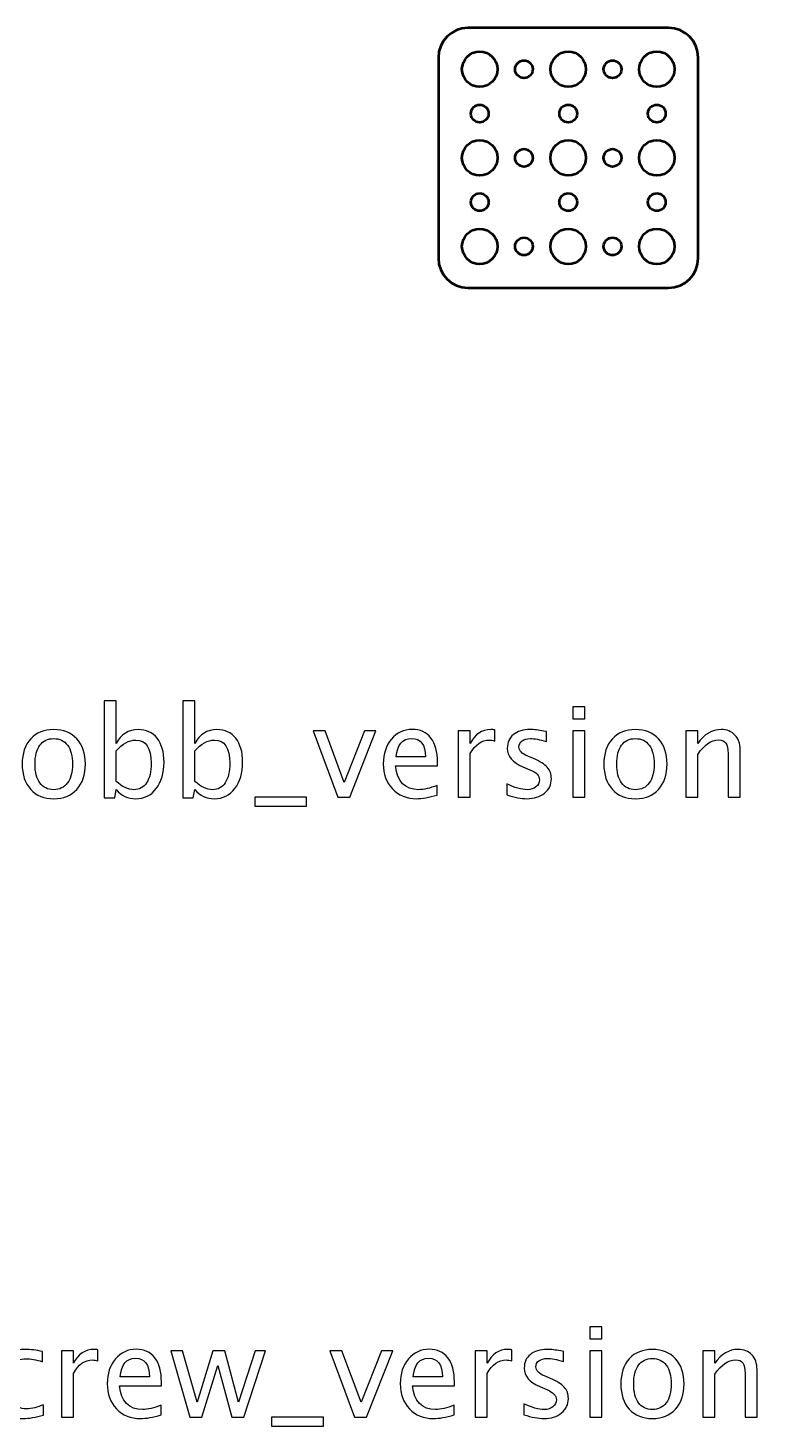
# Model space of a CAD drawing. Header units: centimetres. Extents: x -29.3 to 28.8, y -24.1 to 28.7.
# Drawn here: x -1.65 to 10.7, y -18.48 to 5.2 of the extents above; entities that cross this region are included whole.
import ezdxf

# ---------------------------------------------------------------- set-up
doc = ezdxf.new("R2010")
doc.units = ezdxf.units.CM
doc.header["$MEASUREMENT"] = 0
doc.layers.add('Layer 1', color=7, linetype='Continuous')

msp = doc.modelspace()

# ---------------------------------------------------------------- linework, layer by layer
at = {"layer": 'Layer 1', "color": 4, "lineweight": 53}
for centre, major_axis in [((6.00001, 4.49999), (0, 0.30001)), ((7.50001, 4.49999), (0, 0.30001)), ((9.00001, 4.49999), (0, 0.30001)), ((6.75, 4.5), (0, 0.15)), ((8.25, 4.5), (0, 0.15)), ((6, 3.75), (0, 0.15)), ((7.5, 3.75), (0, 0.15)), ((9, 3.75), (0, 0.15)), ((6.00001, 2.99999), (0, 0.30001)), ((6.75, 3), (0, 0.15)), ((7.50001, 2.99999), (0, 0.30001)), ((8.25, 3), (0, 0.15)), ((9.00001, 2.99999), (0, 0.30001)), ((6, 2.25), (0, 0.15)), ((7.5, 2.25), (0, 0.15)), ((9, 2.25), (0, 0.15)), ((6.00001, 1.49999), (0, 0.30001)), ((7.50001, 1.49999), (0, 0.30001)), ((9.00001, 1.49999), (0, 0.30001)), ((6.75, 1.5), (0, 0.15)), ((8.25, 1.5), (0, 0.15))]:
    msp.add_ellipse(centre, major_axis=major_axis, ratio=1, dxfattribs=at)
msp.add_open_spline([(5.3, 1.3), (5.3, 1.3), (5.3, 4.7), (5.3, 4.7), (5.3, 4.7), (5.3, 4.97614), (5.52386, 5.2), (5.8, 5.2), (5.8, 5.2), (5.8, 5.2), (9.2, 5.2), (9.2, 5.2), (9.2, 5.2), (9.47614, 5.2), (9.7, 4.97614), (9.7, 4.7), (9.7, 4.7), (9.7, 4.7), (9.7, 1.3), (9.7, 1.3), (9.7, 1.3), (9.7, 1.02386), (9.47614, 0.8), (9.2, 0.8), (9.2, 0.8), (9.2, 0.8), (5.8, 0.8), (5.8, 0.8), (5.8, 0.8), (5.52386, 0.8), (5.3, 1.02386), (5.3, 1.3)], degree=3, knots=[0, 0, 0, 0, 0.11111111, 0.11111111, 0.11111111, 0.11111111, 0.22222222, 0.22222222, 0.22222222, 0.22222222, 0.33333333, 0.33333333, 0.33333333, 0.33333333, 0.44444444, 0.44444444, 0.44444444, 0.44444444, 0.55555556, 0.55555556, 0.55555556, 0.55555556, 0.66666667, 0.66666667, 0.66666667, 0.66666667, 0.77777778, 0.77777778, 0.77777778, 0.77777778, 1, 1, 1, 1], dxfattribs=at)
at = {"layer": 'Layer 1'}
for points, knots in [([(-0.3621, -7.84226), (-0.3621, -7.84226), (-0.3621, -6.19761), (-0.3621, -6.19761), (-0.3621, -6.19761), (-0.3621, -6.19761), (-0.1589, -6.19761), (-0.1589, -6.19761), (-0.1589, -6.19761), (-0.1589, -6.19761), (-0.1589, -6.91974), (-0.1589, -6.91974), (-0.1589, -6.91974), (-0.07564, -6.76276), (0.04959, -6.68444), (0.21646, -6.68444), (0.21646, -6.68444), (0.35157, -6.68444), (0.45776, -6.73348), (0.53537, -6.8319), (0.53537, -6.8319), (0.61298, -6.93033), (0.65179, -7.06474), (0.65179, -7.23513), (0.65179, -7.23513), (0.65179, -7.42069), (0.60769, -7.57062), (0.51985, -7.68422), (0.51985, -7.68422), (0.432, -7.79816), (0.31629, -7.85496), (0.17307, -7.85496), (0.17307, -7.85496), (0.04007, -7.85496), (-0.0707, -7.80416), (-0.1589, -7.70221), (-0.1589, -7.70221), (-0.1589, -7.70221), (-0.18359, -7.84226), (-0.18359, -7.84226), (-0.18359, -7.84226), (-0.18359, -7.84226), (-0.3621, -7.84226), (-0.3621, -7.84226)], [0, 0, 0, 0, 0.08333333, 0.08333333, 0.08333333, 0.08333333, 0.16666667, 0.16666667, 0.16666667, 0.16666667, 0.25, 0.25, 0.25, 0.25, 0.33333333, 0.33333333, 0.33333333, 0.33333333, 0.41666667, 0.41666667, 0.41666667, 0.41666667, 0.5, 0.5, 0.5, 0.5, 0.58333333, 0.58333333, 0.58333333, 0.58333333, 0.66666667, 0.66666667, 0.66666667, 0.66666667, 0.75, 0.75, 0.75, 0.75, 0.83333333, 0.83333333, 0.83333333, 0.83333333, 1, 1, 1, 1]), ([(0.96999, -7.84226), (0.96999, -7.84226), (0.96999, -6.19761), (0.96999, -6.19761), (0.96999, -6.19761), (0.96999, -6.19761), (1.17319, -6.19761), (1.17319, -6.19761), (1.17319, -6.19761), (1.17319, -6.19761), (1.17319, -6.91974), (1.17319, -6.91974), (1.17319, -6.91974), (1.25645, -6.76276), (1.38168, -6.68444), (1.54855, -6.68444), (1.54855, -6.68444), (1.68366, -6.68444), (1.78985, -6.73348), (1.86746, -6.8319), (1.86746, -6.8319), (1.94507, -6.93033), (1.98388, -7.06474), (1.98388, -7.23513), (1.98388, -7.23513), (1.98388, -7.42069), (1.93978, -7.57062), (1.85194, -7.68422), (1.85194, -7.68422), (1.76409, -7.79816), (1.64838, -7.85496), (1.50516, -7.85496), (1.50516, -7.85496), (1.37216, -7.85496), (1.26139, -7.80416), (1.17319, -7.70221), (1.17319, -7.70221), (1.17319, -7.70221), (1.1485, -7.84226), (1.1485, -7.84226), (1.1485, -7.84226), (1.1485, -7.84226), (0.96999, -7.84226), (0.96999, -7.84226)], [0, 0, 0, 0, 0.08333333, 0.08333333, 0.08333333, 0.08333333, 0.16666667, 0.16666667, 0.16666667, 0.16666667, 0.25, 0.25, 0.25, 0.25, 0.33333333, 0.33333333, 0.33333333, 0.33333333, 0.41666667, 0.41666667, 0.41666667, 0.41666667, 0.5, 0.5, 0.5, 0.5, 0.58333333, 0.58333333, 0.58333333, 0.58333333, 0.66666667, 0.66666667, 0.66666667, 0.66666667, 0.75, 0.75, 0.75, 0.75, 0.83333333, 0.83333333, 0.83333333, 0.83333333, 1, 1, 1, 1]), ([(7.58036, -6.50241), (7.58036, -6.50241), (7.58036, -6.29921), (7.58036, -6.29921), (7.58036, -6.29921), (7.58036, -6.29921), (7.78356, -6.29921), (7.78356, -6.29921), (7.78356, -6.29921), (7.78356, -6.29921), (7.78356, -6.50241), (7.78356, -6.50241), (7.78356, -6.50241), (7.78356, -6.50241), (7.58036, -6.50241), (7.58036, -6.50241)], [0, 0, 0, 0, 0.2, 0.2, 0.2, 0.2, 0.4, 0.4, 0.4, 0.4, 0.6, 0.6, 0.6, 0.6, 1, 1, 1, 1]), ([(-1.21582, -7.85496), (-1.38057, -7.85496), (-1.5111, -7.8024), (-1.60705, -7.69727), (-1.60705, -7.69727), (-1.70336, -7.59214), (-1.75134, -7.44926), (-1.75134, -7.269), (-1.75134, -7.269), (-1.75134, -7.08908), (-1.70336, -6.94656), (-1.60705, -6.84178), (-1.60705, -6.84178), (-1.5111, -6.73701), (-1.38057, -6.68444), (-1.21582, -6.68444), (-1.21582, -6.68444), (-1.05107, -6.68444), (-0.92055, -6.73701), (-0.82459, -6.84178), (-0.82459, -6.84178), (-0.72828, -6.94656), (-0.6803, -7.08908), (-0.6803, -7.269), (-0.6803, -7.269), (-0.6803, -7.44926), (-0.72828, -7.59214), (-0.82459, -7.69727), (-0.82459, -7.69727), (-0.92055, -7.8024), (-1.05107, -7.85496), (-1.21582, -7.85496)], [0, 0, 0, 0, 0.11111111, 0.11111111, 0.11111111, 0.11111111, 0.22222222, 0.22222222, 0.22222222, 0.22222222, 0.33333333, 0.33333333, 0.33333333, 0.33333333, 0.44444444, 0.44444444, 0.44444444, 0.44444444, 0.55555556, 0.55555556, 0.55555556, 0.55555556, 0.66666667, 0.66666667, 0.66666667, 0.66666667, 0.77777778, 0.77777778, 0.77777778, 0.77777778, 1, 1, 1, 1]), ([(-1.21618, -7.70256), (-1.11563, -7.70256), (-1.03732, -7.66481), (-0.98158, -7.58897), (-0.98158, -7.58897), (-0.92619, -7.51347), (-0.89832, -7.40658), (-0.89832, -7.269), (-0.89832, -7.269), (-0.89832, -7.13176), (-0.92619, -7.02523), (-0.98158, -6.94973), (-0.98158, -6.94973), (-1.03732, -6.87459), (-1.11563, -6.83684), (-1.21618, -6.83684), (-1.21618, -6.83684), (-1.31707, -6.83684), (-1.39539, -6.87459), (-1.45042, -6.94973), (-1.45042, -6.94973), (-1.50581, -7.02523), (-1.53332, -7.13176), (-1.53332, -7.269), (-1.53332, -7.269), (-1.53332, -7.40658), (-1.50581, -7.51347), (-1.45042, -7.58897), (-1.45042, -7.58897), (-1.39539, -7.66481), (-1.31707, -7.70256), (-1.21618, -7.70256)], [0, 0, 0, 0, 0.11111111, 0.11111111, 0.11111111, 0.11111111, 0.22222222, 0.22222222, 0.22222222, 0.22222222, 0.33333333, 0.33333333, 0.33333333, 0.33333333, 0.44444444, 0.44444444, 0.44444444, 0.44444444, 0.55555556, 0.55555556, 0.55555556, 0.55555556, 0.66666667, 0.66666667, 0.66666667, 0.66666667, 0.77777778, 0.77777778, 0.77777778, 0.77777778, 1, 1, 1, 1]), ([(-0.1589, -7.56215), (-0.05412, -7.65564), (0.04571, -7.70256), (0.14061, -7.70256), (0.14061, -7.70256), (0.2341, -7.70256), (0.30642, -7.6634), (0.35722, -7.58544), (0.35722, -7.58544), (0.40837, -7.50747), (0.43377, -7.39776), (0.43377, -7.25594), (0.43377, -7.25594), (0.43377, -6.99348), (0.34698, -6.86224), (0.17342, -6.86224), (0.17342, -6.86224), (0.05982, -6.86224), (-0.05095, -6.92363), (-0.1589, -7.04674), (-0.1589, -7.04674), (-0.1589, -7.04674), (-0.1589, -7.56215), (-0.1589, -7.56215)], [0, 0, 0, 0, 0.14285714, 0.14285714, 0.14285714, 0.14285714, 0.28571429, 0.28571429, 0.28571429, 0.28571429, 0.42857143, 0.42857143, 0.42857143, 0.42857143, 0.57142857, 0.57142857, 0.57142857, 0.57142857, 0.71428571, 0.71428571, 0.71428571, 0.71428571, 1, 1, 1, 1]), ([(1.17319, -7.56215), (1.27797, -7.65564), (1.3778, -7.70256), (1.4727, -7.70256), (1.4727, -7.70256), (1.56619, -7.70256), (1.63851, -7.6634), (1.68931, -7.58544), (1.68931, -7.58544), (1.74046, -7.50747), (1.76586, -7.39776), (1.76586, -7.25594), (1.76586, -7.25594), (1.76586, -6.99348), (1.67907, -6.86224), (1.50551, -6.86224), (1.50551, -6.86224), (1.39191, -6.86224), (1.28114, -6.92363), (1.17319, -7.04674), (1.17319, -7.04674), (1.17319, -7.04674), (1.17319, -7.56215), (1.17319, -7.56215)], [0, 0, 0, 0, 0.14285714, 0.14285714, 0.14285714, 0.14285714, 0.28571429, 0.28571429, 0.28571429, 0.28571429, 0.42857143, 0.42857143, 0.42857143, 0.42857143, 0.57142857, 0.57142857, 0.57142857, 0.57142857, 0.71428571, 0.71428571, 0.71428571, 0.71428571, 1, 1, 1, 1]), ([(3.59396, -7.82956), (3.59396, -7.82956), (3.17627, -6.70772), (3.17627, -6.70772), (3.17627, -6.70772), (3.17627, -6.70772), (3.37947, -6.70772), (3.37947, -6.70772), (3.37947, -6.70772), (3.37947, -6.70772), (3.70508, -7.57944), (3.70508, -7.57944), (3.70508, -7.57944), (3.70508, -7.57944), (4.04975, -6.70772), (4.04975, -6.70772), (4.04975, -6.70772), (4.04975, -6.70772), (4.24096, -6.70772), (4.24096, -6.70772), (4.24096, -6.70772), (4.24096, -6.70772), (3.79751, -7.82956), (3.79751, -7.82956), (3.79751, -7.82956), (3.79751, -7.82956), (3.59396, -7.82956), (3.59396, -7.82956)], [0, 0, 0, 0, 0.125, 0.125, 0.125, 0.125, 0.25, 0.25, 0.25, 0.25, 0.375, 0.375, 0.375, 0.375, 0.5, 0.5, 0.5, 0.5, 0.625, 0.625, 0.625, 0.625, 0.75, 0.75, 0.75, 0.75, 1, 1, 1, 1]), ([(5.27918, -7.79358), (5.14266, -7.8345), (5.02589, -7.85496), (4.92852, -7.85496), (4.92852, -7.85496), (4.76236, -7.85496), (4.62725, -7.79993), (4.52318, -7.69021), (4.52318, -7.69021), (4.41911, -7.5805), (4.3669, -7.43833), (4.3669, -7.26335), (4.3669, -7.26335), (4.3669, -7.09366), (4.41276, -6.95432), (4.50484, -6.84531), (4.50484, -6.84531), (4.59691, -6.73665), (4.71474, -6.68232), (4.85832, -6.68232), (4.85832, -6.68232), (4.99414, -6.68232), (5.09927, -6.73066), (5.17335, -6.82732), (5.17335, -6.82732), (5.24743, -6.92398), (5.28448, -7.06086), (5.28448, -7.2383), (5.28448, -7.2383), (5.28448, -7.2383), (5.28342, -7.30039), (5.28342, -7.30039), (5.28342, -7.30039), (5.28342, -7.30039), (4.57433, -7.30039), (4.57433, -7.30039), (4.57433, -7.30039), (4.60397, -7.5685), (4.73485, -7.70256), (4.96662, -7.70256), (4.96662, -7.70256), (5.05164, -7.70256), (5.15571, -7.67857), (5.27918, -7.63059), (5.27918, -7.63059), (5.27918, -7.63059), (5.27918, -7.79358), (5.27918, -7.79358)], [0, 0, 0, 0, 0.07692308, 0.07692308, 0.07692308, 0.07692308, 0.15384615, 0.15384615, 0.15384615, 0.15384615, 0.23076923, 0.23076923, 0.23076923, 0.23076923, 0.30769231, 0.30769231, 0.30769231, 0.30769231, 0.38461538, 0.38461538, 0.38461538, 0.38461538, 0.46153846, 0.46153846, 0.46153846, 0.46153846, 0.53846154, 0.53846154, 0.53846154, 0.53846154, 0.61538462, 0.61538462, 0.61538462, 0.61538462, 0.69230769, 0.69230769, 0.69230769, 0.69230769, 0.76923077, 0.76923077, 0.76923077, 0.76923077, 0.84615385, 0.84615385, 0.84615385, 0.84615385, 1, 1, 1, 1]), ([(4.58492, -7.14799), (4.58492, -7.14799), (5.08022, -7.14799), (5.08022, -7.14799), (5.08022, -7.14799), (5.08022, -6.93915), (5.00225, -6.83473), (4.84668, -6.83473), (4.84668, -6.83473), (4.69005, -6.83473), (4.60291, -6.93915), (4.58492, -7.14799)], [0, 0, 0, 0, 0.25, 0.25, 0.25, 0.25, 0.5, 0.5, 0.5, 0.5, 1, 1, 1, 1]), ([(5.63514, -7.82956), (5.63514, -7.82956), (5.63514, -6.70772), (5.63514, -6.70772), (5.63514, -6.70772), (5.63514, -6.70772), (5.83834, -6.70772), (5.83834, -6.70772), (5.83834, -6.70772), (5.83834, -6.70772), (5.83834, -6.91974), (5.83834, -6.91974), (5.83834, -6.91974), (5.91913, -6.76276), (6.03625, -6.68444), (6.19006, -6.68444), (6.19006, -6.68444), (6.21087, -6.68444), (6.23275, -6.68621), (6.25532, -6.68973), (6.25532, -6.68973), (6.25532, -6.68973), (6.25532, -6.87988), (6.25532, -6.87988), (6.25532, -6.87988), (6.22005, -6.86824), (6.189, -6.86224), (6.16219, -6.86224), (6.16219, -6.86224), (6.03307, -6.86224), (5.92512, -6.93844), (5.83834, -7.09119), (5.83834, -7.09119), (5.83834, -7.09119), (5.83834, -7.82956), (5.83834, -7.82956), (5.83834, -7.82956), (5.83834, -7.82956), (5.63514, -7.82956), (5.63514, -7.82956)], [0, 0, 0, 0, 0.09090909, 0.09090909, 0.09090909, 0.09090909, 0.18181818, 0.18181818, 0.18181818, 0.18181818, 0.27272727, 0.27272727, 0.27272727, 0.27272727, 0.36363636, 0.36363636, 0.36363636, 0.36363636, 0.45454545, 0.45454545, 0.45454545, 0.45454545, 0.54545455, 0.54545455, 0.54545455, 0.54545455, 0.63636364, 0.63636364, 0.63636364, 0.63636364, 0.72727273, 0.72727273, 0.72727273, 0.72727273, 0.81818182, 0.81818182, 0.81818182, 0.81818182, 1, 1, 1, 1]), ([(6.46099, -7.78934), (6.46099, -7.78934), (6.46099, -7.60308), (6.46099, -7.60308), (6.46099, -7.60308), (6.59399, -7.6694), (6.70935, -7.70256), (6.80777, -7.70256), (6.80777, -7.70256), (6.86634, -7.70256), (6.91502, -7.68668), (6.95347, -7.65493), (6.95347, -7.65493), (6.99192, -7.62354), (7.01133, -7.58403), (7.01133, -7.5364), (7.01133, -7.5364), (7.01133, -7.4669), (6.95735, -7.4094), (6.8494, -7.36389), (6.8494, -7.36389), (6.8494, -7.36389), (6.73052, -7.31345), (6.73052, -7.31345), (6.73052, -7.31345), (6.55519, -7.24077), (6.46734, -7.13565), (6.46734, -6.99912), (6.46734, -6.99912), (6.46734, -6.9014), (6.50192, -6.82449), (6.57106, -6.7684), (6.57106, -6.7684), (6.6402, -6.71231), (6.7351, -6.68444), (6.8554, -6.68444), (6.8554, -6.68444), (6.91784, -6.68444), (6.99545, -6.69291), (7.08753, -6.71019), (7.08753, -6.71019), (7.08753, -6.71019), (7.12986, -6.71831), (7.12986, -6.71831), (7.12986, -6.71831), (7.12986, -6.71831), (7.12986, -6.88764), (7.12986, -6.88764), (7.12986, -6.88764), (7.01662, -6.85378), (6.92631, -6.83684), (6.85893, -6.83684), (6.85893, -6.83684), (6.79966, -6.83684), (6.75274, -6.84989), (6.71711, -6.87565), (6.71711, -6.87565), (6.68183, -6.9014), (6.66419, -6.93597), (6.66419, -6.97936), (6.66419, -6.97936), (6.66419, -7.04039), (6.71358, -7.09225), (6.81271, -7.13423), (6.81271, -7.13423), (6.81271, -7.13423), (6.91043, -7.17551), (6.91043, -7.17551), (6.91043, -7.17551), (7.02121, -7.22208), (7.09952, -7.27146), (7.14538, -7.32332), (7.14538, -7.32332), (7.1916, -7.37518), (7.21453, -7.44009), (7.21453, -7.5177), (7.21453, -7.5177), (7.21453, -7.61613), (7.17572, -7.69692), (7.09776, -7.76006), (7.09776, -7.76006), (7.02015, -7.82321), (6.92066, -7.85496), (6.79966, -7.85496), (6.79966, -7.85496), (6.70653, -7.85496), (6.59399, -7.83309), (6.46099, -7.78934)], [0, 0, 0, 0, 0.04347826, 0.04347826, 0.04347826, 0.04347826, 0.08695652, 0.08695652, 0.08695652, 0.08695652, 0.13043478, 0.13043478, 0.13043478, 0.13043478, 0.17391304, 0.17391304, 0.17391304, 0.17391304, 0.2173913, 0.2173913, 0.2173913, 0.2173913, 0.26086957, 0.26086957, 0.26086957, 0.26086957, 0.30434783, 0.30434783, 0.30434783, 0.30434783, 0.34782609, 0.34782609, 0.34782609, 0.34782609, 0.39130435, 0.39130435, 0.39130435, 0.39130435, 0.43478261, 0.43478261, 0.43478261, 0.43478261, 0.47826087, 0.47826087, 0.47826087, 0.47826087, 0.52173913, 0.52173913, 0.52173913, 0.52173913, 0.56521739, 0.56521739, 0.56521739, 0.56521739, 0.60869565, 0.60869565, 0.60869565, 0.60869565, 0.65217391, 0.65217391, 0.65217391, 0.65217391, 0.69565217, 0.69565217, 0.69565217, 0.69565217, 0.73913043, 0.73913043, 0.73913043, 0.73913043, 0.7826087, 0.7826087, 0.7826087, 0.7826087, 0.82608696, 0.82608696, 0.82608696, 0.82608696, 0.86956522, 0.86956522, 0.86956522, 0.86956522, 0.91304348, 0.91304348, 0.91304348, 0.91304348, 1, 1, 1, 1]), ([(7.58036, -7.82956), (7.58036, -7.82956), (7.58036, -6.70772), (7.58036, -6.70772), (7.58036, -6.70772), (7.58036, -6.70772), (7.78356, -6.70772), (7.78356, -6.70772), (7.78356, -6.70772), (7.78356, -6.70772), (7.78356, -7.82956), (7.78356, -7.82956), (7.78356, -7.82956), (7.78356, -7.82956), (7.58036, -7.82956), (7.58036, -7.82956)], [0, 0, 0, 0, 0.2, 0.2, 0.2, 0.2, 0.4, 0.4, 0.4, 0.4, 0.6, 0.6, 0.6, 0.6, 1, 1, 1, 1]), ([(8.6387, -7.85496), (8.47395, -7.85496), (8.34342, -7.8024), (8.24747, -7.69727), (8.24747, -7.69727), (8.15116, -7.59214), (8.10318, -7.44926), (8.10318, -7.269), (8.10318, -7.269), (8.10318, -7.08908), (8.15116, -6.94656), (8.24747, -6.84178), (8.24747, -6.84178), (8.34342, -6.73701), (8.47395, -6.68444), (8.6387, -6.68444), (8.6387, -6.68444), (8.80345, -6.68444), (8.93397, -6.73701), (9.02993, -6.84178), (9.02993, -6.84178), (9.12624, -6.94656), (9.17422, -7.08908), (9.17422, -7.269), (9.17422, -7.269), (9.17422, -7.44926), (9.12624, -7.59214), (9.02993, -7.69727), (9.02993, -7.69727), (8.93397, -7.8024), (8.80345, -7.85496), (8.6387, -7.85496)], [0, 0, 0, 0, 0.11111111, 0.11111111, 0.11111111, 0.11111111, 0.22222222, 0.22222222, 0.22222222, 0.22222222, 0.33333333, 0.33333333, 0.33333333, 0.33333333, 0.44444444, 0.44444444, 0.44444444, 0.44444444, 0.55555556, 0.55555556, 0.55555556, 0.55555556, 0.66666667, 0.66666667, 0.66666667, 0.66666667, 0.77777778, 0.77777778, 0.77777778, 0.77777778, 1, 1, 1, 1]), ([(8.63834, -7.70256), (8.73889, -7.70256), (8.8172, -7.66481), (8.87294, -7.58897), (8.87294, -7.58897), (8.92833, -7.51347), (8.9562, -7.40658), (8.9562, -7.269), (8.9562, -7.269), (8.9562, -7.13176), (8.92833, -7.02523), (8.87294, -6.94973), (8.87294, -6.94973), (8.8172, -6.87459), (8.73889, -6.83684), (8.63834, -6.83684), (8.63834, -6.83684), (8.53745, -6.83684), (8.45913, -6.87459), (8.4041, -6.94973), (8.4041, -6.94973), (8.34871, -7.02523), (8.3212, -7.13176), (8.3212, -7.269), (8.3212, -7.269), (8.3212, -7.40658), (8.34871, -7.51347), (8.4041, -7.58897), (8.4041, -7.58897), (8.45913, -7.66481), (8.53745, -7.70256), (8.63834, -7.70256)], [0, 0, 0, 0, 0.11111111, 0.11111111, 0.11111111, 0.11111111, 0.22222222, 0.22222222, 0.22222222, 0.22222222, 0.33333333, 0.33333333, 0.33333333, 0.33333333, 0.44444444, 0.44444444, 0.44444444, 0.44444444, 0.55555556, 0.55555556, 0.55555556, 0.55555556, 0.66666667, 0.66666667, 0.66666667, 0.66666667, 0.77777778, 0.77777778, 0.77777778, 0.77777778, 1, 1, 1, 1]), ([(9.49242, -7.82956), (9.49242, -7.82956), (9.49242, -6.70772), (9.49242, -6.70772), (9.49242, -6.70772), (9.49242, -6.70772), (9.69562, -6.70772), (9.69562, -6.70772), (9.69562, -6.70772), (9.69562, -6.70772), (9.69562, -6.91974), (9.69562, -6.91974), (9.69562, -6.91974), (9.80322, -6.76276), (9.93516, -6.68444), (10.09109, -6.68444), (10.09109, -6.68444), (10.18916, -6.68444), (10.26712, -6.71513), (10.32462, -6.77687), (10.32462, -6.77687), (10.38213, -6.83825), (10.41106, -6.92116), (10.41106, -7.02487), (10.41106, -7.02487), (10.41106, -7.02487), (10.41106, -7.82956), (10.41106, -7.82956), (10.41106, -7.82956), (10.41106, -7.82956), (10.20785, -7.82956), (10.20785, -7.82956), (10.20785, -7.82956), (10.20785, -7.82956), (10.20785, -7.09119), (10.20785, -7.09119), (10.20785, -7.09119), (10.20785, -7.00794), (10.19551, -6.94867), (10.17117, -6.91339), (10.17117, -6.91339), (10.14647, -6.87776), (10.1059, -6.86013), (10.0491, -6.86013), (10.0491, -6.86013), (9.92422, -6.86013), (9.80639, -6.94162), (9.69562, -7.1046), (9.69562, -7.1046), (9.69562, -7.1046), (9.69562, -7.82956), (9.69562, -7.82956), (9.69562, -7.82956), (9.69562, -7.82956), (9.49242, -7.82956), (9.49242, -7.82956)], [0, 0, 0, 0, 0.06666667, 0.06666667, 0.06666667, 0.06666667, 0.13333333, 0.13333333, 0.13333333, 0.13333333, 0.2, 0.2, 0.2, 0.2, 0.26666667, 0.26666667, 0.26666667, 0.26666667, 0.33333333, 0.33333333, 0.33333333, 0.33333333, 0.4, 0.4, 0.4, 0.4, 0.46666667, 0.46666667, 0.46666667, 0.46666667, 0.53333333, 0.53333333, 0.53333333, 0.53333333, 0.6, 0.6, 0.6, 0.6, 0.66666667, 0.66666667, 0.66666667, 0.66666667, 0.73333333, 0.73333333, 0.73333333, 0.73333333, 0.8, 0.8, 0.8, 0.8, 0.86666667, 0.86666667, 0.86666667, 0.86666667, 1, 1, 1, 1]), ([(2.18778, -7.98196), (2.18778, -7.98196), (2.18778, -7.82956), (2.18778, -7.82956), (2.18778, -7.82956), (2.18778, -7.82956), (3.06831, -7.82956), (3.06831, -7.82956), (3.06831, -7.82956), (3.06831, -7.82956), (3.06831, -7.98196), (3.06831, -7.98196), (3.06831, -7.98196), (3.06831, -7.98196), (2.18778, -7.98196), (2.18778, -7.98196)], [0, 0, 0, 0, 0.2, 0.2, 0.2, 0.2, 0.4, 0.4, 0.4, 0.4, 0.6, 0.6, 0.6, 0.6, 1, 1, 1, 1]), ([(7.8677, -17.00241), (7.8677, -17.00241), (7.8677, -16.79921), (7.8677, -16.79921), (7.8677, -16.79921), (7.8677, -16.79921), (8.0709, -16.79921), (8.0709, -16.79921), (8.0709, -16.79921), (8.0709, -16.79921), (8.0709, -17.00241), (8.0709, -17.00241), (8.0709, -17.00241), (8.0709, -17.00241), (7.8677, -17.00241), (7.8677, -17.00241)], [0, 0, 0, 0, 0.2, 0.2, 0.2, 0.2, 0.4, 0.4, 0.4, 0.4, 0.6, 0.6, 0.6, 0.6, 1, 1, 1, 1]), ([(-1.39204, -18.29569), (-1.52362, -18.3352), (-1.63722, -18.35496), (-1.73282, -18.35496), (-1.73282, -18.35496), (-1.88451, -18.35496), (-2.0101, -18.29887), (-2.10994, -18.18704), (-2.10994, -18.18704), (-2.20978, -18.07485), (-2.25987, -17.93339), (-2.25987, -17.763), (-2.25987, -17.763), (-2.25987, -17.58096), (-2.21048, -17.43879), (-2.1117, -17.33719), (-2.1117, -17.33719), (-2.01292, -17.23524), (-1.87499, -17.18444), (-1.69789, -17.18444), (-1.69789, -17.18444), (-1.61076, -17.18444), (-1.51269, -17.19644), (-1.40474, -17.22042), (-1.40474, -17.22042), (-1.40474, -17.22042), (-1.40474, -17.39188), (-1.40474, -17.39188), (-1.40474, -17.39188), (-1.51939, -17.35801), (-1.61287, -17.34108), (-1.68484, -17.34108), (-1.68484, -17.34108), (-1.78926, -17.34108), (-1.87287, -17.38023), (-1.93531, -17.4582), (-1.93531, -17.4582), (-1.99776, -17.53616), (-2.02915, -17.64023), (-2.02915, -17.77005), (-2.02915, -17.77005), (-2.02915, -17.896), (-1.9967, -17.9976), (-1.93214, -18.07556), (-1.93214, -18.07556), (-1.86758, -18.15317), (-1.78327, -18.19198), (-1.67849, -18.19198), (-1.67849, -18.19198), (-1.58571, -18.19198), (-1.49046, -18.16799), (-1.39204, -18.12001), (-1.39204, -18.12001), (-1.39204, -18.12001), (-1.39204, -18.29569), (-1.39204, -18.29569)], [0, 0, 0, 0, 0.06666667, 0.06666667, 0.06666667, 0.06666667, 0.13333333, 0.13333333, 0.13333333, 0.13333333, 0.2, 0.2, 0.2, 0.2, 0.26666667, 0.26666667, 0.26666667, 0.26666667, 0.33333333, 0.33333333, 0.33333333, 0.33333333, 0.4, 0.4, 0.4, 0.4, 0.46666667, 0.46666667, 0.46666667, 0.46666667, 0.53333333, 0.53333333, 0.53333333, 0.53333333, 0.6, 0.6, 0.6, 0.6, 0.66666667, 0.66666667, 0.66666667, 0.66666667, 0.73333333, 0.73333333, 0.73333333, 0.73333333, 0.8, 0.8, 0.8, 0.8, 0.86666667, 0.86666667, 0.86666667, 0.86666667, 1, 1, 1, 1]), ([(-1.08688, -18.32956), (-1.08688, -18.32956), (-1.08688, -17.20772), (-1.08688, -17.20772), (-1.08688, -17.20772), (-1.08688, -17.20772), (-0.88368, -17.20772), (-0.88368, -17.20772), (-0.88368, -17.20772), (-0.88368, -17.20772), (-0.88368, -17.41974), (-0.88368, -17.41974), (-0.88368, -17.41974), (-0.80289, -17.26276), (-0.68577, -17.18444), (-0.53196, -17.18444), (-0.53196, -17.18444), (-0.51115, -17.18444), (-0.48927, -17.18621), (-0.4667, -17.18973), (-0.4667, -17.18973), (-0.4667, -17.18973), (-0.4667, -17.37988), (-0.4667, -17.37988), (-0.4667, -17.37988), (-0.50197, -17.36824), (-0.53302, -17.36224), (-0.55983, -17.36224), (-0.55983, -17.36224), (-0.68895, -17.36224), (-0.7969, -17.43844), (-0.88368, -17.59119), (-0.88368, -17.59119), (-0.88368, -17.59119), (-0.88368, -18.32956), (-0.88368, -18.32956), (-0.88368, -18.32956), (-0.88368, -18.32956), (-1.08688, -18.32956), (-1.08688, -18.32956)], [0, 0, 0, 0, 0.09090909, 0.09090909, 0.09090909, 0.09090909, 0.18181818, 0.18181818, 0.18181818, 0.18181818, 0.27272727, 0.27272727, 0.27272727, 0.27272727, 0.36363636, 0.36363636, 0.36363636, 0.36363636, 0.45454545, 0.45454545, 0.45454545, 0.45454545, 0.54545455, 0.54545455, 0.54545455, 0.54545455, 0.63636364, 0.63636364, 0.63636364, 0.63636364, 0.72727273, 0.72727273, 0.72727273, 0.72727273, 0.81818182, 0.81818182, 0.81818182, 0.81818182, 1, 1, 1, 1]), ([(0.60257, -18.29358), (0.46605, -18.3345), (0.34928, -18.35496), (0.25191, -18.35496), (0.25191, -18.35496), (0.08575, -18.35496), (-0.04936, -18.29993), (-0.15343, -18.19021), (-0.15343, -18.19021), (-0.2575, -18.0805), (-0.30971, -17.93833), (-0.30971, -17.76335), (-0.30971, -17.76335), (-0.30971, -17.59366), (-0.26385, -17.45432), (-0.17177, -17.34531), (-0.17177, -17.34531), (-0.0797, -17.23665), (0.03813, -17.18232), (0.18171, -17.18232), (0.18171, -17.18232), (0.31753, -17.18232), (0.42266, -17.23066), (0.49674, -17.32732), (0.49674, -17.32732), (0.57082, -17.42398), (0.60787, -17.56086), (0.60787, -17.7383), (0.60787, -17.7383), (0.60787, -17.7383), (0.60681, -17.80039), (0.60681, -17.80039), (0.60681, -17.80039), (0.60681, -17.80039), (-0.10228, -17.80039), (-0.10228, -17.80039), (-0.10228, -17.80039), (-0.07264, -18.0685), (0.05824, -18.20256), (0.29001, -18.20256), (0.29001, -18.20256), (0.37503, -18.20256), (0.4791, -18.17857), (0.60257, -18.13059), (0.60257, -18.13059), (0.60257, -18.13059), (0.60257, -18.29358), (0.60257, -18.29358)], [0, 0, 0, 0, 0.07692308, 0.07692308, 0.07692308, 0.07692308, 0.15384615, 0.15384615, 0.15384615, 0.15384615, 0.23076923, 0.23076923, 0.23076923, 0.23076923, 0.30769231, 0.30769231, 0.30769231, 0.30769231, 0.38461538, 0.38461538, 0.38461538, 0.38461538, 0.46153846, 0.46153846, 0.46153846, 0.46153846, 0.53846154, 0.53846154, 0.53846154, 0.53846154, 0.61538462, 0.61538462, 0.61538462, 0.61538462, 0.69230769, 0.69230769, 0.69230769, 0.69230769, 0.76923077, 0.76923077, 0.76923077, 0.76923077, 0.84615385, 0.84615385, 0.84615385, 0.84615385, 1, 1, 1, 1]), ([(1.08976, -18.32956), (1.08976, -18.32956), (0.76803, -17.20772), (0.76803, -17.20772), (0.76803, -17.20772), (0.76803, -17.20772), (0.96629, -17.20772), (0.96629, -17.20772), (0.96629, -17.20772), (0.96629, -17.20772), (1.21288, -18.07873), (1.21288, -18.07873), (1.21288, -18.07873), (1.21288, -18.07873), (1.47888, -17.20772), (1.47888, -17.20772), (1.47888, -17.20772), (1.47888, -17.20772), (1.68208, -17.20772), (1.68208, -17.20772), (1.68208, -17.20772), (1.68208, -17.20772), (1.91597, -18.07732), (1.91597, -18.07732), (1.91597, -18.07732), (1.91597, -18.07732), (2.1989, -17.20772), (2.1989, -17.20772), (2.1989, -17.20772), (2.1989, -17.20772), (2.37247, -17.20772), (2.37247, -17.20772), (2.37247, -17.20772), (2.37247, -17.20772), (2.00628, -18.32956), (2.00628, -18.32956), (2.00628, -18.32956), (2.00628, -18.32956), (1.80308, -18.32956), (1.80308, -18.32956), (1.80308, -18.32956), (1.80308, -18.32956), (1.56249, -17.45467), (1.56249, -17.45467), (1.56249, -17.45467), (1.56249, -17.45467), (1.29296, -18.32956), (1.29296, -18.32956), (1.29296, -18.32956), (1.29296, -18.32956), (1.08976, -18.32956), (1.08976, -18.32956)], [0, 0, 0, 0, 0.07142857, 0.07142857, 0.07142857, 0.07142857, 0.14285714, 0.14285714, 0.14285714, 0.14285714, 0.21428571, 0.21428571, 0.21428571, 0.21428571, 0.28571429, 0.28571429, 0.28571429, 0.28571429, 0.35714286, 0.35714286, 0.35714286, 0.35714286, 0.42857143, 0.42857143, 0.42857143, 0.42857143, 0.5, 0.5, 0.5, 0.5, 0.57142857, 0.57142857, 0.57142857, 0.57142857, 0.64285714, 0.64285714, 0.64285714, 0.64285714, 0.71428571, 0.71428571, 0.71428571, 0.71428571, 0.78571429, 0.78571429, 0.78571429, 0.78571429, 0.85714286, 0.85714286, 0.85714286, 0.85714286, 1, 1, 1, 1]), ([(3.8813, -18.32956), (3.8813, -18.32956), (3.46361, -17.20772), (3.46361, -17.20772), (3.46361, -17.20772), (3.46361, -17.20772), (3.66681, -17.20772), (3.66681, -17.20772), (3.66681, -17.20772), (3.66681, -17.20772), (3.99242, -18.07944), (3.99242, -18.07944), (3.99242, -18.07944), (3.99242, -18.07944), (4.33709, -17.20772), (4.33709, -17.20772), (4.33709, -17.20772), (4.33709, -17.20772), (4.5283, -17.20772), (4.5283, -17.20772), (4.5283, -17.20772), (4.5283, -17.20772), (4.08485, -18.32956), (4.08485, -18.32956), (4.08485, -18.32956), (4.08485, -18.32956), (3.8813, -18.32956), (3.8813, -18.32956)], [0, 0, 0, 0, 0.125, 0.125, 0.125, 0.125, 0.25, 0.25, 0.25, 0.25, 0.375, 0.375, 0.375, 0.375, 0.5, 0.5, 0.5, 0.5, 0.625, 0.625, 0.625, 0.625, 0.75, 0.75, 0.75, 0.75, 1, 1, 1, 1]), ([(5.56652, -18.29358), (5.43, -18.3345), (5.31323, -18.35496), (5.21586, -18.35496), (5.21586, -18.35496), (5.0497, -18.35496), (4.91459, -18.29993), (4.81052, -18.19021), (4.81052, -18.19021), (4.70645, -18.0805), (4.65424, -17.93833), (4.65424, -17.76335), (4.65424, -17.76335), (4.65424, -17.59366), (4.7001, -17.45432), (4.79218, -17.34531), (4.79218, -17.34531), (4.88425, -17.23665), (5.00208, -17.18232), (5.14566, -17.18232), (5.14566, -17.18232), (5.28148, -17.18232), (5.38661, -17.23066), (5.46069, -17.32732), (5.46069, -17.32732), (5.53477, -17.42398), (5.57182, -17.56086), (5.57182, -17.7383), (5.57182, -17.7383), (5.57182, -17.7383), (5.57076, -17.80039), (5.57076, -17.80039), (5.57076, -17.80039), (5.57076, -17.80039), (4.86167, -17.80039), (4.86167, -17.80039), (4.86167, -17.80039), (4.89131, -18.0685), (5.02219, -18.20256), (5.25396, -18.20256), (5.25396, -18.20256), (5.33898, -18.20256), (5.44305, -18.17857), (5.56652, -18.13059), (5.56652, -18.13059), (5.56652, -18.13059), (5.56652, -18.29358), (5.56652, -18.29358)], [0, 0, 0, 0, 0.07692308, 0.07692308, 0.07692308, 0.07692308, 0.15384615, 0.15384615, 0.15384615, 0.15384615, 0.23076923, 0.23076923, 0.23076923, 0.23076923, 0.30769231, 0.30769231, 0.30769231, 0.30769231, 0.38461538, 0.38461538, 0.38461538, 0.38461538, 0.46153846, 0.46153846, 0.46153846, 0.46153846, 0.53846154, 0.53846154, 0.53846154, 0.53846154, 0.61538462, 0.61538462, 0.61538462, 0.61538462, 0.69230769, 0.69230769, 0.69230769, 0.69230769, 0.76923077, 0.76923077, 0.76923077, 0.76923077, 0.84615385, 0.84615385, 0.84615385, 0.84615385, 1, 1, 1, 1]), ([(5.92248, -18.32956), (5.92248, -18.32956), (5.92248, -17.20772), (5.92248, -17.20772), (5.92248, -17.20772), (5.92248, -17.20772), (6.12568, -17.20772), (6.12568, -17.20772), (6.12568, -17.20772), (6.12568, -17.20772), (6.12568, -17.41974), (6.12568, -17.41974), (6.12568, -17.41974), (6.20647, -17.26276), (6.32359, -17.18444), (6.4774, -17.18444), (6.4774, -17.18444), (6.49821, -17.18444), (6.52009, -17.18621), (6.54266, -17.18973), (6.54266, -17.18973), (6.54266, -17.18973), (6.54266, -17.37988), (6.54266, -17.37988), (6.54266, -17.37988), (6.50739, -17.36824), (6.47634, -17.36224), (6.44953, -17.36224), (6.44953, -17.36224), (6.32041, -17.36224), (6.21246, -17.43844), (6.12568, -17.59119), (6.12568, -17.59119), (6.12568, -17.59119), (6.12568, -18.32956), (6.12568, -18.32956), (6.12568, -18.32956), (6.12568, -18.32956), (5.92248, -18.32956), (5.92248, -18.32956)], [0, 0, 0, 0, 0.09090909, 0.09090909, 0.09090909, 0.09090909, 0.18181818, 0.18181818, 0.18181818, 0.18181818, 0.27272727, 0.27272727, 0.27272727, 0.27272727, 0.36363636, 0.36363636, 0.36363636, 0.36363636, 0.45454545, 0.45454545, 0.45454545, 0.45454545, 0.54545455, 0.54545455, 0.54545455, 0.54545455, 0.63636364, 0.63636364, 0.63636364, 0.63636364, 0.72727273, 0.72727273, 0.72727273, 0.72727273, 0.81818182, 0.81818182, 0.81818182, 0.81818182, 1, 1, 1, 1]), ([(6.74833, -18.28934), (6.74833, -18.28934), (6.74833, -18.10308), (6.74833, -18.10308), (6.74833, -18.10308), (6.88133, -18.1694), (6.99669, -18.20256), (7.09511, -18.20256), (7.09511, -18.20256), (7.15368, -18.20256), (7.20236, -18.18668), (7.24081, -18.15493), (7.24081, -18.15493), (7.27926, -18.12354), (7.29867, -18.08403), (7.29867, -18.0364), (7.29867, -18.0364), (7.29867, -17.9669), (7.24469, -17.9094), (7.13674, -17.86389), (7.13674, -17.86389), (7.13674, -17.86389), (7.01786, -17.81345), (7.01786, -17.81345), (7.01786, -17.81345), (6.84253, -17.74077), (6.75468, -17.63565), (6.75468, -17.49912), (6.75468, -17.49912), (6.75468, -17.4014), (6.78926, -17.32449), (6.8584, -17.2684), (6.8584, -17.2684), (6.92754, -17.21231), (7.02244, -17.18444), (7.14274, -17.18444), (7.14274, -17.18444), (7.20518, -17.18444), (7.28279, -17.19291), (7.37487, -17.21019), (7.37487, -17.21019), (7.37487, -17.21019), (7.4172, -17.21831), (7.4172, -17.21831), (7.4172, -17.21831), (7.4172, -17.21831), (7.4172, -17.38764), (7.4172, -17.38764), (7.4172, -17.38764), (7.30396, -17.35378), (7.21365, -17.33684), (7.14627, -17.33684), (7.14627, -17.33684), (7.087, -17.33684), (7.04008, -17.34989), (7.00445, -17.37565), (7.00445, -17.37565), (6.96917, -17.4014), (6.95153, -17.43597), (6.95153, -17.47936), (6.95153, -17.47936), (6.95153, -17.54039), (7.00092, -17.59225), (7.10005, -17.63423), (7.10005, -17.63423), (7.10005, -17.63423), (7.19777, -17.67551), (7.19777, -17.67551), (7.19777, -17.67551), (7.30855, -17.72208), (7.38686, -17.77146), (7.43272, -17.82332), (7.43272, -17.82332), (7.47894, -17.87518), (7.50187, -17.94009), (7.50187, -18.0177), (7.50187, -18.0177), (7.50187, -18.11613), (7.46306, -18.19692), (7.3851, -18.26006), (7.3851, -18.26006), (7.30749, -18.32321), (7.208, -18.35496), (7.087, -18.35496), (7.087, -18.35496), (6.99387, -18.35496), (6.88133, -18.33309), (6.74833, -18.28934)], [0, 0, 0, 0, 0.04347826, 0.04347826, 0.04347826, 0.04347826, 0.08695652, 0.08695652, 0.08695652, 0.08695652, 0.13043478, 0.13043478, 0.13043478, 0.13043478, 0.17391304, 0.17391304, 0.17391304, 0.17391304, 0.2173913, 0.2173913, 0.2173913, 0.2173913, 0.26086957, 0.26086957, 0.26086957, 0.26086957, 0.30434783, 0.30434783, 0.30434783, 0.30434783, 0.34782609, 0.34782609, 0.34782609, 0.34782609, 0.39130435, 0.39130435, 0.39130435, 0.39130435, 0.43478261, 0.43478261, 0.43478261, 0.43478261, 0.47826087, 0.47826087, 0.47826087, 0.47826087, 0.52173913, 0.52173913, 0.52173913, 0.52173913, 0.56521739, 0.56521739, 0.56521739, 0.56521739, 0.60869565, 0.60869565, 0.60869565, 0.60869565, 0.65217391, 0.65217391, 0.65217391, 0.65217391, 0.69565217, 0.69565217, 0.69565217, 0.69565217, 0.73913043, 0.73913043, 0.73913043, 0.73913043, 0.7826087, 0.7826087, 0.7826087, 0.7826087, 0.82608696, 0.82608696, 0.82608696, 0.82608696, 0.86956522, 0.86956522, 0.86956522, 0.86956522, 0.91304348, 0.91304348, 0.91304348, 0.91304348, 1, 1, 1, 1]), ([(7.8677, -18.32956), (7.8677, -18.32956), (7.8677, -17.20772), (7.8677, -17.20772), (7.8677, -17.20772), (7.8677, -17.20772), (8.0709, -17.20772), (8.0709, -17.20772), (8.0709, -17.20772), (8.0709, -17.20772), (8.0709, -18.32956), (8.0709, -18.32956), (8.0709, -18.32956), (8.0709, -18.32956), (7.8677, -18.32956), (7.8677, -18.32956)], [0, 0, 0, 0, 0.2, 0.2, 0.2, 0.2, 0.4, 0.4, 0.4, 0.4, 0.6, 0.6, 0.6, 0.6, 1, 1, 1, 1]), ([(8.92604, -18.35496), (8.76129, -18.35496), (8.63076, -18.3024), (8.53481, -18.19727), (8.53481, -18.19727), (8.4385, -18.09214), (8.39052, -17.94926), (8.39052, -17.769), (8.39052, -17.769), (8.39052, -17.58908), (8.4385, -17.44656), (8.53481, -17.34178), (8.53481, -17.34178), (8.63076, -17.23701), (8.76129, -17.18444), (8.92604, -17.18444), (8.92604, -17.18444), (9.09079, -17.18444), (9.22131, -17.23701), (9.31727, -17.34178), (9.31727, -17.34178), (9.41358, -17.44656), (9.46156, -17.58908), (9.46156, -17.769), (9.46156, -17.769), (9.46156, -17.94926), (9.41358, -18.09214), (9.31727, -18.19727), (9.31727, -18.19727), (9.22131, -18.3024), (9.09079, -18.35496), (8.92604, -18.35496)], [0, 0, 0, 0, 0.11111111, 0.11111111, 0.11111111, 0.11111111, 0.22222222, 0.22222222, 0.22222222, 0.22222222, 0.33333333, 0.33333333, 0.33333333, 0.33333333, 0.44444444, 0.44444444, 0.44444444, 0.44444444, 0.55555556, 0.55555556, 0.55555556, 0.55555556, 0.66666667, 0.66666667, 0.66666667, 0.66666667, 0.77777778, 0.77777778, 0.77777778, 0.77777778, 1, 1, 1, 1]), ([(9.77976, -18.32956), (9.77976, -18.32956), (9.77976, -17.20772), (9.77976, -17.20772), (9.77976, -17.20772), (9.77976, -17.20772), (9.98296, -17.20772), (9.98296, -17.20772), (9.98296, -17.20772), (9.98296, -17.20772), (9.98296, -17.41974), (9.98296, -17.41974), (9.98296, -17.41974), (10.09056, -17.26276), (10.2225, -17.18444), (10.37843, -17.18444), (10.37843, -17.18444), (10.4765, -17.18444), (10.55446, -17.21513), (10.61196, -17.27687), (10.61196, -17.27687), (10.66947, -17.33825), (10.6984, -17.42116), (10.6984, -17.52487), (10.6984, -17.52487), (10.6984, -17.52487), (10.6984, -18.32956), (10.6984, -18.32956), (10.6984, -18.32956), (10.6984, -18.32956), (10.49519, -18.32956), (10.49519, -18.32956), (10.49519, -18.32956), (10.49519, -18.32956), (10.49519, -17.59119), (10.49519, -17.59119), (10.49519, -17.59119), (10.49519, -17.50794), (10.48285, -17.44867), (10.45851, -17.41339), (10.45851, -17.41339), (10.43381, -17.37776), (10.39324, -17.36013), (10.33644, -17.36013), (10.33644, -17.36013), (10.21156, -17.36013), (10.09373, -17.44162), (9.98296, -17.6046), (9.98296, -17.6046), (9.98296, -17.6046), (9.98296, -18.32956), (9.98296, -18.32956), (9.98296, -18.32956), (9.98296, -18.32956), (9.77976, -18.32956), (9.77976, -18.32956)], [0, 0, 0, 0, 0.06666667, 0.06666667, 0.06666667, 0.06666667, 0.13333333, 0.13333333, 0.13333333, 0.13333333, 0.2, 0.2, 0.2, 0.2, 0.26666667, 0.26666667, 0.26666667, 0.26666667, 0.33333333, 0.33333333, 0.33333333, 0.33333333, 0.4, 0.4, 0.4, 0.4, 0.46666667, 0.46666667, 0.46666667, 0.46666667, 0.53333333, 0.53333333, 0.53333333, 0.53333333, 0.6, 0.6, 0.6, 0.6, 0.66666667, 0.66666667, 0.66666667, 0.66666667, 0.73333333, 0.73333333, 0.73333333, 0.73333333, 0.8, 0.8, 0.8, 0.8, 0.86666667, 0.86666667, 0.86666667, 0.86666667, 1, 1, 1, 1]), ([(-0.09169, -17.64799), (-0.09169, -17.64799), (0.40361, -17.64799), (0.40361, -17.64799), (0.40361, -17.64799), (0.40361, -17.43915), (0.32564, -17.33473), (0.17007, -17.33473), (0.17007, -17.33473), (0.01344, -17.33473), (-0.0737, -17.43915), (-0.09169, -17.64799)], [0, 0, 0, 0, 0.25, 0.25, 0.25, 0.25, 0.5, 0.5, 0.5, 0.5, 1, 1, 1, 1]), ([(4.87226, -17.64799), (4.87226, -17.64799), (5.36756, -17.64799), (5.36756, -17.64799), (5.36756, -17.64799), (5.36756, -17.43915), (5.28959, -17.33473), (5.13402, -17.33473), (5.13402, -17.33473), (4.97739, -17.33473), (4.89025, -17.43915), (4.87226, -17.64799)], [0, 0, 0, 0, 0.25, 0.25, 0.25, 0.25, 0.5, 0.5, 0.5, 0.5, 1, 1, 1, 1]), ([(8.92568, -18.20256), (9.02623, -18.20256), (9.10454, -18.16481), (9.16028, -18.08897), (9.16028, -18.08897), (9.21567, -18.01347), (9.24354, -17.90658), (9.24354, -17.769), (9.24354, -17.769), (9.24354, -17.63176), (9.21567, -17.52523), (9.16028, -17.44973), (9.16028, -17.44973), (9.10454, -17.37459), (9.02623, -17.33684), (8.92568, -17.33684), (8.92568, -17.33684), (8.82479, -17.33684), (8.74647, -17.37459), (8.69144, -17.44973), (8.69144, -17.44973), (8.63605, -17.52523), (8.60854, -17.63176), (8.60854, -17.769), (8.60854, -17.769), (8.60854, -17.90658), (8.63605, -18.01347), (8.69144, -18.08897), (8.69144, -18.08897), (8.74647, -18.16481), (8.82479, -18.20256), (8.92568, -18.20256)], [0, 0, 0, 0, 0.11111111, 0.11111111, 0.11111111, 0.11111111, 0.22222222, 0.22222222, 0.22222222, 0.22222222, 0.33333333, 0.33333333, 0.33333333, 0.33333333, 0.44444444, 0.44444444, 0.44444444, 0.44444444, 0.55555556, 0.55555556, 0.55555556, 0.55555556, 0.66666667, 0.66666667, 0.66666667, 0.66666667, 0.77777778, 0.77777778, 0.77777778, 0.77777778, 1, 1, 1, 1]), ([(2.47512, -18.48196), (2.47512, -18.48196), (2.47512, -18.32956), (2.47512, -18.32956), (2.47512, -18.32956), (2.47512, -18.32956), (3.35565, -18.32956), (3.35565, -18.32956), (3.35565, -18.32956), (3.35565, -18.32956), (3.35565, -18.48196), (3.35565, -18.48196), (3.35565, -18.48196), (3.35565, -18.48196), (2.47512, -18.48196), (2.47512, -18.48196)], [0, 0, 0, 0, 0.2, 0.2, 0.2, 0.2, 0.4, 0.4, 0.4, 0.4, 0.6, 0.6, 0.6, 0.6, 1, 1, 1, 1])]:
    msp.add_open_spline(points, degree=3, knots=knots, dxfattribs=at)

doc.saveas('drawing.dxf')
